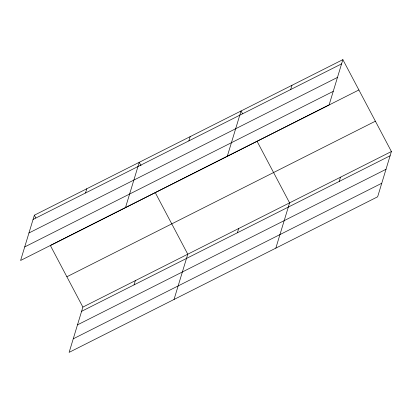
<?xml version="1.0" encoding="UTF-8"?>
<svg xmlns="http://www.w3.org/2000/svg" width="412" height="412" viewBox="0 0 412 412"><rect width="100%" height="100%" fill="white"/><g stroke="black" fill="none" stroke-linecap="round" stroke-linejoin="round"><path stroke-width="0.62" d="M34.356 215.203L20.6 260.477L329.116 104.911L342.872 59.637L34.356 215.203L35.839 218.01M85.516 192.991L86.803 188.758M358.883 89.96L50.372 245.526L82.884 307.089L69.128 352.363L377.644 196.797L391.4 151.523L342.872 59.637M125.495 207.581L139.251 162.313L141.028 165.681M134.044 284.883L135.332 280.644M188.866 140.878L190.153 136.64M174.024 299.473L187.779 254.199L155.267 192.636M227.306 156.246L241.061 110.972L242.544 113.779M237.4 232.765L238.687 228.531M290.676 89.543L291.964 85.305M275.834 248.132L289.59 202.864L257.073 141.295M339.21 181.429L340.497 177.191M33.068 219.442L341.584 63.87M28.953 232.981L337.469 77.415M24.715 246.932L333.231 91.366M66.873 276.766L375.384 121.2M82.884 307.089L391.4 151.523M81.597 311.328L390.113 155.762M77.487 324.867L385.998 169.301M73.243 338.824L381.759 183.252"/></g></svg>
